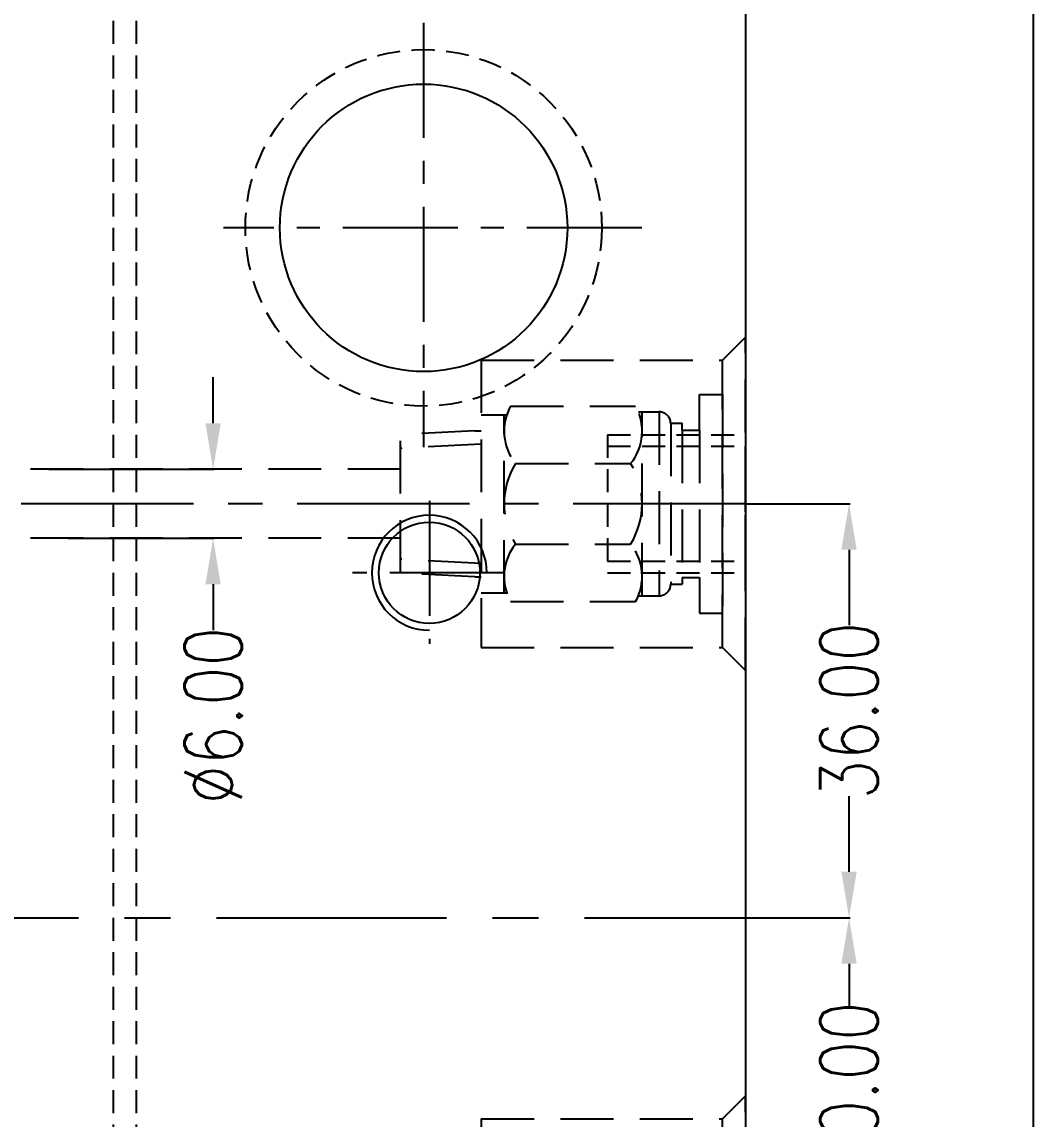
# Model space of a CAD drawing. Header units: millimetres. Extents: x 30214 to 31354, y -22640 to -21834.
# Drawn here: x 30853.8 to 30941.8, y -22068.3 to -21972.9 of the extents above; entities that cross this region are included whole.
import ezdxf

# ---------------------------------------------------------------- set-up
doc = ezdxf.new("R2010")
doc.units = ezdxf.units.MM
doc.header["$LTSCALE"] = 8
doc.linetypes.add('CENTER', pattern=[2, 1.25, -0.25, 0.25, -0.25])
doc.linetypes.add('HIDDEN', pattern=[0.375, 0.25, -0.125])
doc.layers.get('DEFPOINTS').update_dxf_attribs({"color": 6})
doc.layers.add('CL', color=1, linetype='Continuous')
doc.layers.add('WT', color=4, linetype='Continuous')
doc.layers.add('dim', color=3, linetype='Continuous', lineweight=15)
doc.styles.get("Standard").update_dxf_attribs({"font": 'txt.shx', "width": 0.8, "bigfont": 'chineset.shx'})
doc.dimstyles.new('副本副本ISO-25', dxfattribs={"dimtxt": 5, "dimasz": 4, "dimexe": 0.1, "dimexo": 0.1, "dimgap": 0.1, "dimtad": 0, "dimzin": 1, "dimdsep": 46, "dimtxsty": 'Standard', "dimcen": 0, "dimclrd": 3, "dimclre": 3, "dimclrt": 3, "dimadec": 1, "dimazin": 0, "dimtfac": 1, "dimtofl": 0, "dimtmove": 0, "dimatfit": 0, "dimfxl": 0, "dimarcsym": 0})

# ---------------------------------------------------------------- blocks, each defined once
blk = doc.blocks.new('20150513.114552')
at = {"layer": 'WT', "color": 125, "linetype": 'HIDDEN'}
for p, q in [((-12, 6), (0, 6)), ((-12, 6), (-12, -6)), ((0, -6), (0, 6)), ((-12, 5), (0, 5)), ((-12, -5), (0, -5)), ((-12, -6), (0, -6))]:
    blk.add_line(p, q, dxfattribs=at)
blk = doc.blocks.new('20160903.151524')
at = {"layer": 'WT', "color": 125, "linetype": 'HIDDEN', "ltscale": 2.3}
for p, q in [((-6.35, 23.559), (-6.012, 30)), ((-6.012, 30), (6.012, 30)), ((-5.188, 23), (-4.821, 30)), ((5.188, 23), (4.821, 30)), ((6.35, 23.559), (6.012, 30)), ((12.5, 23), (-12.5, 23)), ((-12.5, 23), (-12.5, 2)), ((-7.75, 23), (-7.75, 20.767)), ((-6.35, 23.559), (-6.35, 23)), ((6.35, 23.559), (6.35, 23)), ((7.75, 23), (7.75, 20.767)), ((12.5, 23), (12.5, 2)), ((-7.75, 21), (7.75, 21)), ((-8.5, 20.434), (-8.5, 9.566)), ((8.5, 20.434), (8.5, 9.566)), ((-3.501, 20.006), (-3.501, 9.994)), ((3.501, 20.006), (3.501, 9.994)), ((-8, 9.326), (-8, 7.513)), ((-8, 9), (8, 9)), ((8, 9.326), (8, 7.513)), ((8, 7.513), (-8, 7.513)), ((7, 6.513), (-7, 6.513)), ((-7, 6.513), (-7, 5.513)), ((7, 6.513), (7, 5.513)), ((-6.4, 5.513), (-7, 5.513)), ((-6.4, 5.513), (-7, 5.513)), ((6.4, 5.513), (-6.4, 5.513)), ((-6.4, 5.513), (-6.4, 4.013)), ((6.4, 5.513), (6.4, 4.013)), ((6.4, 5.513), (7, 5.513)), ((6.4, 5.513), (7, 5.513)), ((-9.5, 4.013), (-9.5, 2)), ((-6.4, 4.013), (-9.5, 4.013)), ((6.4, 4.013), (-6.4, 4.013)), ((6.4, 4.013), (9.5, 4.013)), ((9.5, 4.013), (9.5, 2)), ((-12.5, 2), (-14.5, 0)), ((-12.5, 2), (12.5, 2)), ((9.5, 2), (-9.5, 2)), ((12.5, 2), (14.5, 0)), ((-14.5, 0), (14.5, 0))]:
    blk.add_line(p, q, dxfattribs=at)
at = {"layer": 'WT', "color": 125, "linetype": 'CENTER', "ltscale": 1.5}
blk.add_line((0, 0), (0, 30), dxfattribs=at)
at = {"layer": 'WT', "color": 125, "linetype": 'HIDDEN', "ltscale": 2.3}
for centre, radius, start, end in [((-6.315, 16.532), 4.471, 50.98165, 119.248), ((0, 14.338), 6.662, 58.30163, 121.69837), ((6.315, 16.532), 4.471, 60.752, 129.01835), ((-6.315, 13.468), 4.471, 240.752, 309.01835), ((0, 15.662), 6.662, 238.30163, 301.69837), ((6.315, 13.468), 4.471, 230.98165, 299.248), ((-7, 7.513), 1, 180, 270), ((7, 7.513), 1, 270, 0)]:
    blk.add_arc(centre, radius, start, end, dxfattribs=at)
blk = doc.blocks.new('*D27489')
at = {"layer": 'DEFPOINTS', "color": 0}
for p in [(30856.064, -22011.813), (30857.719, -22017.813), (30870.46, -22017.813)]:
    blk.add_point(p, dxfattribs=at)
at = {"layer": 'dim', "color": 3, "lineweight": -2}
for p, q in [((30870.46, -22007.813), (30870.46, -22003.813)), ((30856.164, -22011.813), (30870.56, -22011.813)), ((30857.819, -22017.813), (30870.56, -22017.813)), ((30870.46, -22021.813), (30870.46, -22025.813))]:
    blk.add_line(p, q, dxfattribs=at)
at = {"layer": 'dim', "color": 3}
for points in [[(30869.794, -22007.813), (30871.127, -22007.813), (30870.46, -22011.813)], [(30871.127, -22021.813), (30869.794, -22021.813), (30870.46, -22017.813)]]:
    blk.add_solid(points, dxfattribs=at)
at = {"layer": 'dim', "color": 3, "insert": (30870.46, -22033.247), "char_height": 5, "attachment_point": 5, "rotation": 90}
blk.add_mtext('%%c6.00', dxfattribs=at)
blk = doc.blocks.new('*D27493')
at = {"layer": 'DEFPOINTS', "color": 0}
for p in [(30916.766, -22050.813), (30925.762, -22050.813), (30916.766, -22080.813)]:
    blk.add_point(p, dxfattribs=at)
at = {"layer": 'dim', "color": 3, "lineweight": -2}
for p, q in [((30916.866, -22050.813), (30925.862, -22050.813)), ((30925.762, -22054.813), (30925.762, -22058.713)), ((30925.762, -22076.813), (30925.762, -22072.913)), ((30916.866, -22080.813), (30925.862, -22080.813))]:
    blk.add_line(p, q, dxfattribs=at)
at = {"layer": 'dim', "color": 3}
for points in [[(30926.429, -22054.813), (30925.095, -22054.813), (30925.762, -22050.813)], [(30925.095, -22076.813), (30926.429, -22076.813), (30925.762, -22080.813)]]:
    blk.add_solid(points, dxfattribs=at)
at = {"layer": 'dim', "color": 3, "insert": (30925.762, -22065.813), "char_height": 5, "attachment_point": 5, "rotation": 90}
blk.add_mtext('30.00', dxfattribs=at)
blk = doc.blocks.new('*D27494')
at = {"layer": 'DEFPOINTS', "color": 0}
for p in [(30916.766, -22014.813), (30925.762, -22014.813), (30916.766, -22050.813)]:
    blk.add_point(p, dxfattribs=at)
at = {"layer": 'dim', "color": 3, "lineweight": -2}
for p, q in [((30916.866, -22014.813), (30925.862, -22014.813)), ((30925.762, -22018.813), (30925.762, -22025.38)), ((30925.762, -22046.813), (30925.762, -22040.247)), ((30916.866, -22050.813), (30925.862, -22050.813))]:
    blk.add_line(p, q, dxfattribs=at)
at = {"layer": 'dim', "color": 3}
for points in [[(30926.429, -22018.813), (30925.095, -22018.813), (30925.762, -22014.813)], [(30925.095, -22046.813), (30926.429, -22046.813), (30925.762, -22050.813)]]:
    blk.add_solid(points, dxfattribs=at)
at = {"layer": 'dim', "color": 3, "insert": (30925.762, -22032.813), "char_height": 5, "attachment_point": 5, "rotation": 90}
blk.add_mtext('36.00', dxfattribs=at)

msp = doc.modelspace()

# ---------------------------------------------------------------- linework, layer by layer
at = {"linetype": 'HIDDEN'}
for p, q in [((30861.766, -21900.813), (30861.766, -22200.813)), ((30863.766, -21900.813), (30863.766, -22200.813))]:
    msp.add_line(p, q, dxfattribs=at)
for p, q in [((30916.766, -21903.813), (30916.766, -22197.813)), ((30941.766, -21903.813), (30941.766, -22197.813))]:
    msp.add_line(p, q)
at = {"linetype": 'CENTER'}
for p, q in [((30888.766, -21972.992), (30888.766, -22009.883)), ((30907.748, -21990.813), (30871.353, -21990.813)), ((30889.266, -22014.552), (30889.266, -22026.997)), ((30895.82, -22020.813), (30882.596, -22020.813))]:
    msp.add_line(p, q, dxfattribs=at)
at = {"linetype": 'HIDDEN'}
msp.add_circle((30888.766, -21990.813), 15.5, dxfattribs=at)
for centre, radius in [((30888.766, -21990.813), 12.5), ((30889.266, -22020.813), 4.4)]:
    msp.add_circle(centre, radius)
msp.add_arc((30889.266, -22020.813), 5, 0, 270)
at = {"layer": 'CL', "color": 0, "linetype": 'CENTER', "ltscale": 2}
msp.add_line((30646.766, -22050.813), (30916.766, -22050.813), dxfattribs=at)
at = {"layer": 'WT', "color": 81, "linetype": 'HIDDEN', "ltscale": 2.3}
for p, q in [((30886.766, -22011.813), (30819.913, -22011.813)), ((30886.766, -22017.813), (30817.463, -22017.813))]:
    msp.add_line(p, q, dxfattribs=at)
at = {"layer": 'WT', "color": 81, "linetype": 'CENTER', "ltscale": 1.5}
msp.add_line((30916.766, -22014.813), (30819.014, -22014.813), dxfattribs=at)

# ---------------------------------------------------------------- block references
at = {"layer": 'WT', "rotation": 90.00000000000001}
for p in [(30916.766, -22014.813), (30916.766, -22080.813)]:
    msp.add_blockref('20160903.151524', p, dxfattribs=at)
at = {"layer": 'WT', "color": 81, "linetype": 'HIDDEN', "ltscale": 2}
msp.add_blockref('20150513.114552', (30916.766, -22014.813), dxfattribs=at)

# ---------------------------------------------------------------- dimensions: what is measured, and where the dimension line sits
at = {"layer": 'dim'}
dim = msp.add_linear_dim(base=(30870.46, -22017.813), p1=(30856.064, -22011.813), p2=(30857.719, -22017.813), angle=90, text='%%c<>', dimstyle='副本副本ISO-25', dxfattribs=at)
dim.commit()
dim.dimension.update_dxf_attribs({"geometry": '*D27489', "text_midpoint": (30870.46, -22033.247)})
for base, p1, p2, picture, middle in [((30925.762, -22014.813), (30916.766, -22050.813), (30916.766, -22014.813), '*D27494', (30925.762, -22032.813)), ((30925.762, -22050.813), (30916.766, -22080.813), (30916.766, -22050.813), '*D27493', (30925.762, -22065.813))]:
    dim = msp.add_linear_dim(base=base, p1=p1, p2=p2, angle=90, dimstyle='副本副本ISO-25', dxfattribs=at)
    dim.commit()
    dim.dimension.update_dxf_attribs({"geometry": picture, "text_midpoint": middle})

doc.saveas('drawing.dxf')
